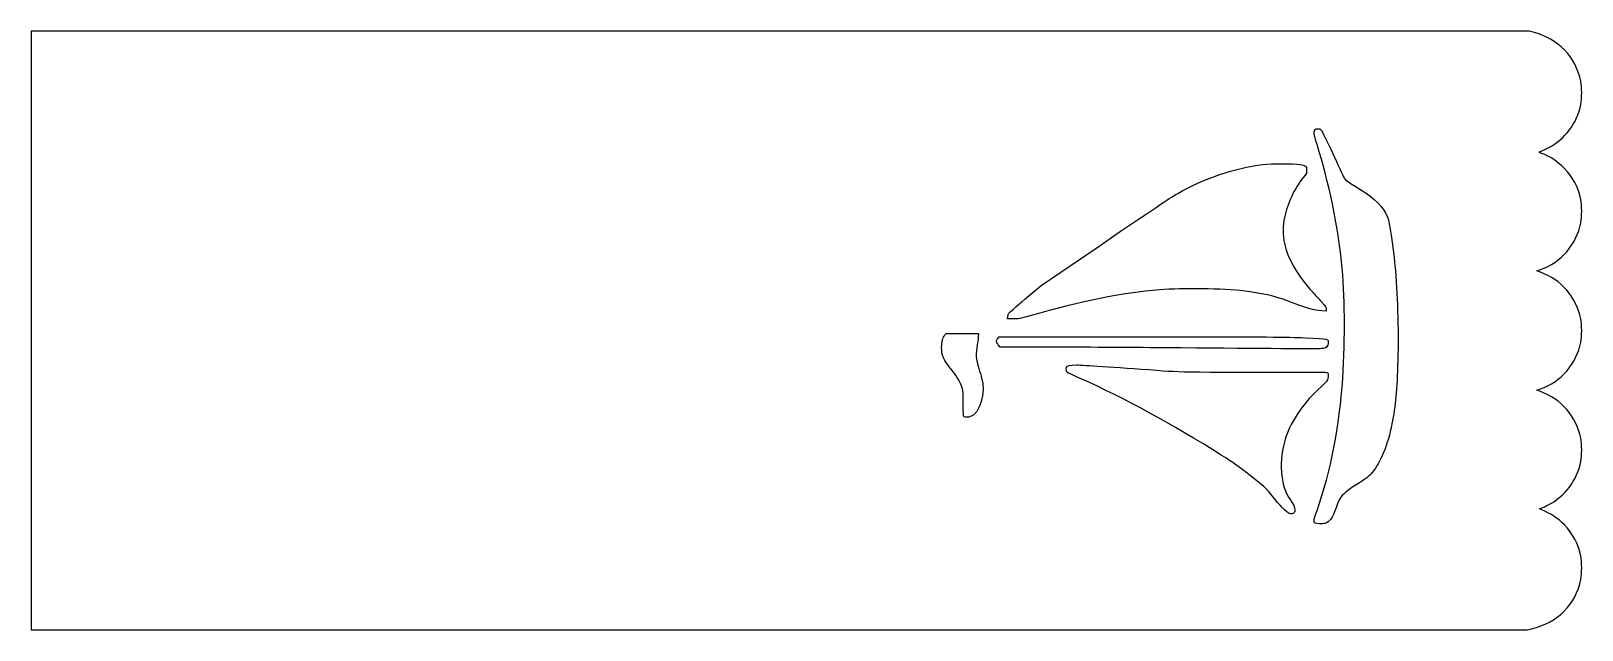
# Model space of a CAD drawing. Header units: centimetres. Extents: x -43.7 to 43.7, y -16.9 to 16.9.
import ezdxf

# ---------------------------------------------------------------- set-up
doc = ezdxf.new("R2010")
doc.units = ezdxf.units.CM
doc.header["$MEASUREMENT"] = 0
doc.layers.add('Layer 1', color=7, linetype='Continuous')

msp = doc.modelspace()

# ---------------------------------------------------------------- linework, layer by layer
at = {"layer": 'Layer 1'}
for points, knots in [([(-43.65625, -0.00008), (-43.65625, -0.00008), (-43.65625, 16.86732), (-43.65625, 16.86732), (-43.65625, 16.86732), (-43.65625, 16.86732), (-1.48828, 16.86015), (-1.48828, 16.86015), (-1.48828, 16.86015), (-1.48828, 16.86015), (40.67969, 16.85299), (40.67969, 16.85299), (40.67969, 16.85299), (40.67969, 16.85299), (40.90458, 16.79616), (40.90458, 16.79616), (40.90458, 16.79616), (42.3189, 16.43882), (43.30027, 15.4318), (43.59432, 14.03615), (43.59432, 14.03615), (43.65869, 13.73059), (43.6591, 13.05649), (43.59509, 12.73487), (43.59509, 12.73487), (43.383, 11.66901), (42.70922, 10.76951), (41.76118, 10.28657), (41.76118, 10.28657), (41.61747, 10.21336), (41.43632, 10.13279), (41.35861, 10.10751), (41.35861, 10.10751), (41.28091, 10.08224), (41.22733, 10.05294), (41.23955, 10.0424), (41.23955, 10.0424), (41.25177, 10.03185), (41.3213, 10.00163), (41.39406, 9.97524), (41.39406, 9.97524), (41.83926, 9.81377), (42.31566, 9.49911), (42.67082, 9.13197), (42.67082, 9.13197), (43.14567, 8.6411), (43.44775, 8.0643), (43.59432, 7.36865), (43.59432, 7.36865), (43.65869, 7.06309), (43.6591, 6.38899), (43.59509, 6.06737), (43.59509, 6.06737), (43.3508, 4.83971), (42.48152, 3.82919), (41.32501, 3.42844), (41.32501, 3.42844), (41.32501, 3.42844), (41.11302, 3.35499), (41.11302, 3.35499), (41.11302, 3.35499), (41.11302, 3.35499), (41.31969, 3.2817), (41.31969, 3.2817), (41.31969, 3.2817), (42.49005, 2.86664), (43.3324, 1.89141), (43.59432, 0.64823), (43.59432, 0.64823), (43.65869, 0.34268), (43.6591, -0.33143), (43.59509, -0.65305), (43.59509, -0.65305), (43.3508, -1.88071), (42.48152, -2.89123), (41.32501, -3.29197), (41.32501, -3.29197), (41.32501, -3.29197), (41.11302, -3.36543), (41.11302, -3.36543), (41.11302, -3.36543), (41.11302, -3.36543), (41.31969, -3.43872), (41.31969, -3.43872), (41.31969, -3.43872), (42.49005, -3.85378), (43.3324, -4.829), (43.59432, -6.07219), (43.59432, -6.07219), (43.65869, -6.37774), (43.6591, -7.05184), (43.59509, -7.37347), (43.59509, -7.37347), (43.383, -8.43931), (42.70937, -9.33862), (41.76118, -9.82181), (41.76118, -9.82181), (41.61747, -9.89505), (41.45227, -9.96992), (41.39406, -9.9882), (41.39406, -9.9882), (41.23058, -10.03953), (41.2307, -10.04474), (41.39696, -10.10728), (41.39696, -10.10728), (41.86383, -10.2829), (42.31301, -10.58002), (42.67082, -10.94991), (42.67082, -10.94991), (43.14567, -11.44078), (43.44775, -12.01757), (43.59432, -12.71323), (43.59432, -12.71323), (43.65869, -13.01878), (43.6591, -13.69289), (43.59509, -14.01451), (43.59509, -14.01451), (43.31369, -15.42863), (42.27489, -16.47187), (40.82521, -16.7962), (40.82521, -16.7962), (40.82521, -16.7962), (40.57385, -16.85243), (40.57385, -16.85243), (40.57385, -16.85243), (40.57385, -16.85243), (-1.5412, -16.85996), (-1.5412, -16.85996), (-1.5412, -16.85996), (-1.5412, -16.85996), (-43.65625, -16.86748), (-43.65625, -16.86748), (-43.65625, -16.86748), (-43.65625, -16.86748), (-43.65625, -0.00008), (-43.65625, -0.00008)], [0, 0, 0, 0, 0.02857143, 0.02857143, 0.02857143, 0.02857143, 0.05714286, 0.05714286, 0.05714286, 0.05714286, 0.08571429, 0.08571429, 0.08571429, 0.08571429, 0.11428571, 0.11428571, 0.11428571, 0.11428571, 0.14285714, 0.14285714, 0.14285714, 0.14285714, 0.17142857, 0.17142857, 0.17142857, 0.17142857, 0.2, 0.2, 0.2, 0.2, 0.22857143, 0.22857143, 0.22857143, 0.22857143, 0.25714286, 0.25714286, 0.25714286, 0.25714286, 0.28571429, 0.28571429, 0.28571429, 0.28571429, 0.31428571, 0.31428571, 0.31428571, 0.31428571, 0.34285714, 0.34285714, 0.34285714, 0.34285714, 0.37142857, 0.37142857, 0.37142857, 0.37142857, 0.4, 0.4, 0.4, 0.4, 0.42857143, 0.42857143, 0.42857143, 0.42857143, 0.45714286, 0.45714286, 0.45714286, 0.45714286, 0.48571429, 0.48571429, 0.48571429, 0.48571429, 0.51428571, 0.51428571, 0.51428571, 0.51428571, 0.54285714, 0.54285714, 0.54285714, 0.54285714, 0.57142857, 0.57142857, 0.57142857, 0.57142857, 0.6, 0.6, 0.6, 0.6, 0.62857143, 0.62857143, 0.62857143, 0.62857143, 0.65714286, 0.65714286, 0.65714286, 0.65714286, 0.68571429, 0.68571429, 0.68571429, 0.68571429, 0.71428571, 0.71428571, 0.71428571, 0.71428571, 0.74285714, 0.74285714, 0.74285714, 0.74285714, 0.77142857, 0.77142857, 0.77142857, 0.77142857, 0.8, 0.8, 0.8, 0.8, 0.82857143, 0.82857143, 0.82857143, 0.82857143, 0.85714286, 0.85714286, 0.85714286, 0.85714286, 0.88571429, 0.88571429, 0.88571429, 0.88571429, 0.91428571, 0.91428571, 0.91428571, 0.91428571, 0.94285714, 0.94285714, 0.94285714, 0.94285714, 1, 1, 1, 1]), ([(29.18665, -10.86072), (29.45409, -10.78644), (29.61837, -10.56274), (29.80118, -10.02393), (29.80118, -10.02393), (29.87101, -9.81812), (29.97194, -9.5755), (30.02547, -9.48478), (30.02547, -9.48478), (30.17036, -9.23927), (30.44026, -9.00643), (30.93851, -8.69715), (30.93851, -8.69715), (31.50769, -8.34385), (31.6701, -8.21963), (31.84121, -8.00673), (31.84121, -8.00673), (32.35416, -7.3685), (32.72438, -6.45933), (32.96298, -5.25189), (32.96298, -5.25189), (33.16665, -4.22118), (33.24314, -3.38257), (33.28937, -1.67324), (33.28937, -1.67324), (33.33764, 0.11141), (33.27596, 2.11414), (33.12498, 3.66448), (33.12498, 3.66448), (33.00896, 4.85579), (32.82188, 6.09698), (32.7159, 6.37854), (32.7159, 6.37854), (32.51142, 6.92179), (31.98063, 7.46339), (31.16052, 7.96559), (31.16052, 7.96559), (30.3137, 8.48414), (30.3234, 8.47705), (30.24395, 8.63598), (30.24395, 8.63598), (30.2032, 8.71748), (29.91657, 9.33185), (29.60698, 10.00125), (29.60698, 10.00125), (29.29739, 10.67065), (29.01371, 11.25108), (28.97658, 11.29109), (28.97658, 11.29109), (28.92142, 11.35053), (28.88633, 11.36385), (28.78496, 11.36385), (28.78496, 11.36385), (28.63421, 11.36385), (28.59761, 11.32674), (28.58192, 11.15792), (28.58192, 11.15792), (28.5726, 11.05771), (28.60459, 10.9225), (28.74429, 10.4716), (28.74429, 10.4716), (29.42353, 8.27928), (29.90266, 5.98002), (30.12143, 3.86292), (30.12143, 3.86292), (30.31701, 1.97027), (30.34023, -0.32733), (30.18774, -2.69875), (30.18774, -2.69875), (30.01598, -5.36957), (29.51819, -7.93728), (28.74602, -10.13526), (28.74602, -10.13526), (28.65196, -10.40301), (28.575, -10.65802), (28.575, -10.70193), (28.575, -10.70193), (28.575, -10.8422), (28.65112, -10.88763), (28.88589, -10.88746), (28.88589, -10.88746), (28.99866, -10.88738), (29.13401, -10.87535), (29.18665, -10.86072)], [0, 0, 0, 0, 0.04545455, 0.04545455, 0.04545455, 0.04545455, 0.09090909, 0.09090909, 0.09090909, 0.09090909, 0.13636364, 0.13636364, 0.13636364, 0.13636364, 0.18181818, 0.18181818, 0.18181818, 0.18181818, 0.22727273, 0.22727273, 0.22727273, 0.22727273, 0.27272727, 0.27272727, 0.27272727, 0.27272727, 0.31818182, 0.31818182, 0.31818182, 0.31818182, 0.36363636, 0.36363636, 0.36363636, 0.36363636, 0.40909091, 0.40909091, 0.40909091, 0.40909091, 0.45454545, 0.45454545, 0.45454545, 0.45454545, 0.5, 0.5, 0.5, 0.5, 0.54545455, 0.54545455, 0.54545455, 0.54545455, 0.59090909, 0.59090909, 0.59090909, 0.59090909, 0.63636364, 0.63636364, 0.63636364, 0.63636364, 0.68181818, 0.68181818, 0.68181818, 0.68181818, 0.72727273, 0.72727273, 0.72727273, 0.72727273, 0.77272727, 0.77272727, 0.77272727, 0.77272727, 0.81818182, 0.81818182, 0.81818182, 0.81818182, 0.86363636, 0.86363636, 0.86363636, 0.86363636, 0.90909091, 0.90909091, 0.90909091, 0.90909091, 1, 1, 1, 1]), ([(12.602, 0.83153), (15.53949, 1.67231), (17.71362, 2.10641), (19.89667, 2.28802), (19.89667, 2.28802), (21.16457, 2.39349), (23.42741, 2.36205), (24.6724, 2.22165), (24.6724, 2.22165), (25.49157, 2.12927), (26.4482, 1.90883), (27.08321, 1.66612), (27.08321, 1.66612), (28.14917, 1.2587), (28.57812, 1.13379), (29.00495, 1.10651), (29.00495, 1.10651), (29.00495, 1.10651), (29.26292, 1.09003), (29.26292, 1.09003), (29.26292, 1.09003), (29.26292, 1.09003), (29.26292, 1.20749), (29.26292, 1.20749), (29.26292, 1.20749), (29.26292, 1.32008), (29.25136, 1.33738), (28.98443, 1.62417), (28.98443, 1.62417), (28.83126, 1.78873), (28.61254, 2.02756), (28.49837, 2.15489), (28.49837, 2.15489), (27.63412, 3.11881), (27.08555, 4.06845), (26.90361, 4.91563), (26.90361, 4.91563), (26.82023, 5.30391), (26.82079, 5.96914), (26.90483, 6.36323), (26.90483, 6.36323), (27.0784, 7.17713), (27.46874, 7.9982), (27.98845, 8.64259), (27.98845, 8.64259), (27.98845, 8.64259), (28.15167, 8.84497), (28.15167, 8.84497), (28.15167, 8.84497), (28.15167, 8.84497), (28.15167, 9.02875), (28.15167, 9.02875), (28.15167, 9.02875), (28.15167, 9.26956), (28.12987, 9.28804), (27.77914, 9.34464), (27.77914, 9.34464), (27.38145, 9.40882), (26.21635, 9.40842), (25.69104, 9.34393), (25.69104, 9.34393), (24.06075, 9.14378), (22.46103, 8.60101), (20.90208, 7.7191), (20.90208, 7.7191), (20.45977, 7.46888), (20.17268, 7.27703), (16.52641, 4.79514), (16.52641, 4.79514), (16.52641, 4.79514), (13.21794, 2.54317), (13.21794, 2.54317), (13.21794, 2.54317), (13.21794, 2.54317), (12.30845, 1.77661), (12.30845, 1.77661), (12.30845, 1.77661), (11.7846, 1.33509), (11.38822, 0.9818), (11.37364, 0.94343), (11.37364, 0.94343), (11.3597, 0.90679), (11.34125, 0.82537), (11.33264, 0.76252), (11.33264, 0.76252), (11.33264, 0.76252), (11.31698, 0.64823), (11.31698, 0.64823), (11.31698, 0.64823), (11.31698, 0.64823), (11.63929, 0.64823), (11.63929, 0.64823), (11.63929, 0.64823), (11.95877, 0.64823), (11.96726, 0.64985), (12.602, 0.83153)], [0, 0, 0, 0, 0.04, 0.04, 0.04, 0.04, 0.08, 0.08, 0.08, 0.08, 0.12, 0.12, 0.12, 0.12, 0.16, 0.16, 0.16, 0.16, 0.2, 0.2, 0.2, 0.2, 0.24, 0.24, 0.24, 0.24, 0.28, 0.28, 0.28, 0.28, 0.32, 0.32, 0.32, 0.32, 0.36, 0.36, 0.36, 0.36, 0.4, 0.4, 0.4, 0.4, 0.44, 0.44, 0.44, 0.44, 0.48, 0.48, 0.48, 0.48, 0.52, 0.52, 0.52, 0.52, 0.56, 0.56, 0.56, 0.56, 0.6, 0.6, 0.6, 0.6, 0.64, 0.64, 0.64, 0.64, 0.68, 0.68, 0.68, 0.68, 0.72, 0.72, 0.72, 0.72, 0.76, 0.76, 0.76, 0.76, 0.8, 0.8, 0.8, 0.8, 0.84, 0.84, 0.84, 0.84, 0.88, 0.88, 0.88, 0.88, 0.92, 0.92, 0.92, 0.92, 1, 1, 1, 1]), ([(9.2377, -4.85086), (9.7626, -4.69359), (10.10839, -3.48637), (9.86172, -2.67229), (9.86172, -2.67229), (9.82644, -2.55588), (9.75411, -2.32004), (9.70098, -2.14821), (9.70098, -2.14821), (9.53789, -1.62076), (9.51839, -1.30795), (9.61661, -0.79461), (9.61661, -0.79461), (9.63648, -0.69074), (9.66126, -0.50816), (9.67166, -0.38887), (9.67166, -0.38887), (9.67166, -0.38887), (9.69058, -0.17198), (9.69058, -0.17198), (9.69058, -0.17198), (9.69058, -0.17198), (8.77671, -0.17198), (8.77671, -0.17198), (8.77671, -0.17198), (8.77671, -0.17198), (7.86283, -0.17198), (7.86283, -0.17198), (7.86283, -0.17198), (7.86283, -0.17198), (7.79639, -0.25094), (7.79639, -0.25094), (7.79639, -0.25094), (7.66337, -0.40902), (7.60972, -0.60524), (7.60818, -0.93927), (7.60818, -0.93927), (7.60598, -1.41492), (7.69039, -1.60151), (8.21368, -2.27776), (8.21368, -2.27776), (8.53729, -2.69597), (8.66435, -2.91919), (8.76202, -3.24115), (8.76202, -3.24115), (8.81798, -3.42559), (8.82228, -3.48863), (8.82304, -4.13506), (8.82304, -4.13506), (8.82373, -4.72386), (8.82994, -4.83439), (8.86354, -4.85565), (8.86354, -4.85565), (8.91835, -4.89031), (9.11438, -4.8878), (9.2377, -4.85086)], [0, 0, 0, 0, 0.06666667, 0.06666667, 0.06666667, 0.06666667, 0.13333333, 0.13333333, 0.13333333, 0.13333333, 0.2, 0.2, 0.2, 0.2, 0.26666667, 0.26666667, 0.26666667, 0.26666667, 0.33333333, 0.33333333, 0.33333333, 0.33333333, 0.4, 0.4, 0.4, 0.4, 0.46666667, 0.46666667, 0.46666667, 0.46666667, 0.53333333, 0.53333333, 0.53333333, 0.53333333, 0.6, 0.6, 0.6, 0.6, 0.66666667, 0.66666667, 0.66666667, 0.66666667, 0.73333333, 0.73333333, 0.73333333, 0.73333333, 0.8, 0.8, 0.8, 0.8, 0.86666667, 0.86666667, 0.86666667, 0.86666667, 1, 1, 1, 1]), ([(29.08746, -1.00775), (29.29604, -0.95868), (29.34917, -0.90104), (29.36308, -0.70872), (29.36308, -0.70872), (29.38155, -0.45335), (29.4595, -0.47134), (28.07026, -0.41037), (28.07026, -0.41037), (26.93307, -0.36047), (26.4378, -0.35762), (18.86092, -0.35741), (18.86092, -0.35741), (18.86092, -0.35741), (10.8534, -0.35719), (10.8534, -0.35719), (10.8534, -0.35719), (10.8534, -0.35719), (10.77128, -0.45071), (10.77128, -0.45071), (10.77128, -0.45071), (10.72612, -0.50215), (10.68917, -0.56953), (10.68917, -0.60044), (10.68917, -0.60044), (10.68917, -0.63136), (10.73718, -0.72024), (10.79586, -0.79796), (10.79586, -0.79796), (10.79586, -0.79796), (10.90255, -0.93927), (10.90255, -0.93927), (10.90255, -0.93927), (10.90255, -0.93927), (13.23664, -0.93917), (13.23664, -0.93917), (13.23664, -0.93917), (14.52039, -0.93911), (17.27332, -0.95192), (19.35427, -0.96764), (19.35427, -0.96764), (24.08936, -1.00341), (28.10794, -1.03507), (28.575, -1.04029), (28.575, -1.04029), (28.80001, -1.0428), (28.98964, -1.03076), (29.08746, -1.00775)], [0, 0, 0, 0, 0.07692308, 0.07692308, 0.07692308, 0.07692308, 0.15384615, 0.15384615, 0.15384615, 0.15384615, 0.23076923, 0.23076923, 0.23076923, 0.23076923, 0.30769231, 0.30769231, 0.30769231, 0.30769231, 0.38461538, 0.38461538, 0.38461538, 0.38461538, 0.46153846, 0.46153846, 0.46153846, 0.46153846, 0.53846154, 0.53846154, 0.53846154, 0.53846154, 0.61538462, 0.61538462, 0.61538462, 0.61538462, 0.69230769, 0.69230769, 0.69230769, 0.69230769, 0.76923077, 0.76923077, 0.76923077, 0.76923077, 0.84615385, 0.84615385, 0.84615385, 0.84615385, 1, 1, 1, 1]), ([(27.39273, -10.30156), (27.47538, -10.25806), (27.48942, -10.22783), (27.48922, -10.09385), (27.48922, -10.09385), (27.48899, -9.94009), (27.42378, -9.79984), (27.22589, -9.52746), (27.22589, -9.52746), (26.67803, -8.7734), (26.56912, -7.26429), (26.97501, -6.05128), (26.97501, -6.05128), (27.30885, -5.05363), (28.02467, -4.02074), (28.97597, -3.16402), (28.97597, -3.16402), (29.14106, -3.01534), (29.29692, -2.86173), (29.32231, -2.82268), (29.32231, -2.82268), (29.38365, -2.72831), (29.38759, -2.41659), (29.32805, -2.36718), (29.32805, -2.36718), (29.29538, -2.34007), (28.82447, -2.33671), (26.94019, -2.35013), (26.94019, -2.35013), (25.64925, -2.35933), (23.74172, -2.35647), (22.70125, -2.34378), (22.70125, -2.34378), (20.97788, -2.32275), (20.71291, -2.31347), (19.72469, -2.23945), (19.72469, -2.23945), (17.24648, -2.05384), (15.59988, -1.94469), (15.22476, -1.94115), (15.22476, -1.94115), (14.78771, -1.93703), (14.69699, -1.9584), (14.63914, -2.0791), (14.63914, -2.0791), (14.59644, -2.16819), (14.63767, -2.32221), (14.71837, -2.37508), (14.71837, -2.37508), (14.75107, -2.39651), (15.06339, -2.54229), (15.41241, -2.69904), (15.41241, -2.69904), (17.98618, -3.85495), (20.54567, -5.24781), (23.34948, -7.01835), (23.34948, -7.01835), (24.08644, -7.48372), (24.2368, -7.59099), (25.09573, -8.26422), (25.09573, -8.26422), (25.89601, -8.89147), (25.90349, -8.89848), (26.24052, -9.33703), (26.24052, -9.33703), (26.61213, -9.82057), (27.03974, -10.26254), (27.1729, -10.30071), (27.1729, -10.30071), (27.29858, -10.33674), (27.32569, -10.33685), (27.39273, -10.30156)], [0, 0, 0, 0, 0.05263158, 0.05263158, 0.05263158, 0.05263158, 0.10526316, 0.10526316, 0.10526316, 0.10526316, 0.15789474, 0.15789474, 0.15789474, 0.15789474, 0.21052632, 0.21052632, 0.21052632, 0.21052632, 0.26315789, 0.26315789, 0.26315789, 0.26315789, 0.31578947, 0.31578947, 0.31578947, 0.31578947, 0.36842105, 0.36842105, 0.36842105, 0.36842105, 0.42105263, 0.42105263, 0.42105263, 0.42105263, 0.47368421, 0.47368421, 0.47368421, 0.47368421, 0.52631579, 0.52631579, 0.52631579, 0.52631579, 0.57894737, 0.57894737, 0.57894737, 0.57894737, 0.63157895, 0.63157895, 0.63157895, 0.63157895, 0.68421053, 0.68421053, 0.68421053, 0.68421053, 0.73684211, 0.73684211, 0.73684211, 0.73684211, 0.78947368, 0.78947368, 0.78947368, 0.78947368, 0.84210526, 0.84210526, 0.84210526, 0.84210526, 0.89473684, 0.89473684, 0.89473684, 0.89473684, 1, 1, 1, 1])]:
    msp.add_open_spline(points, degree=3, knots=knots, dxfattribs=at)

doc.saveas('drawing.dxf')
